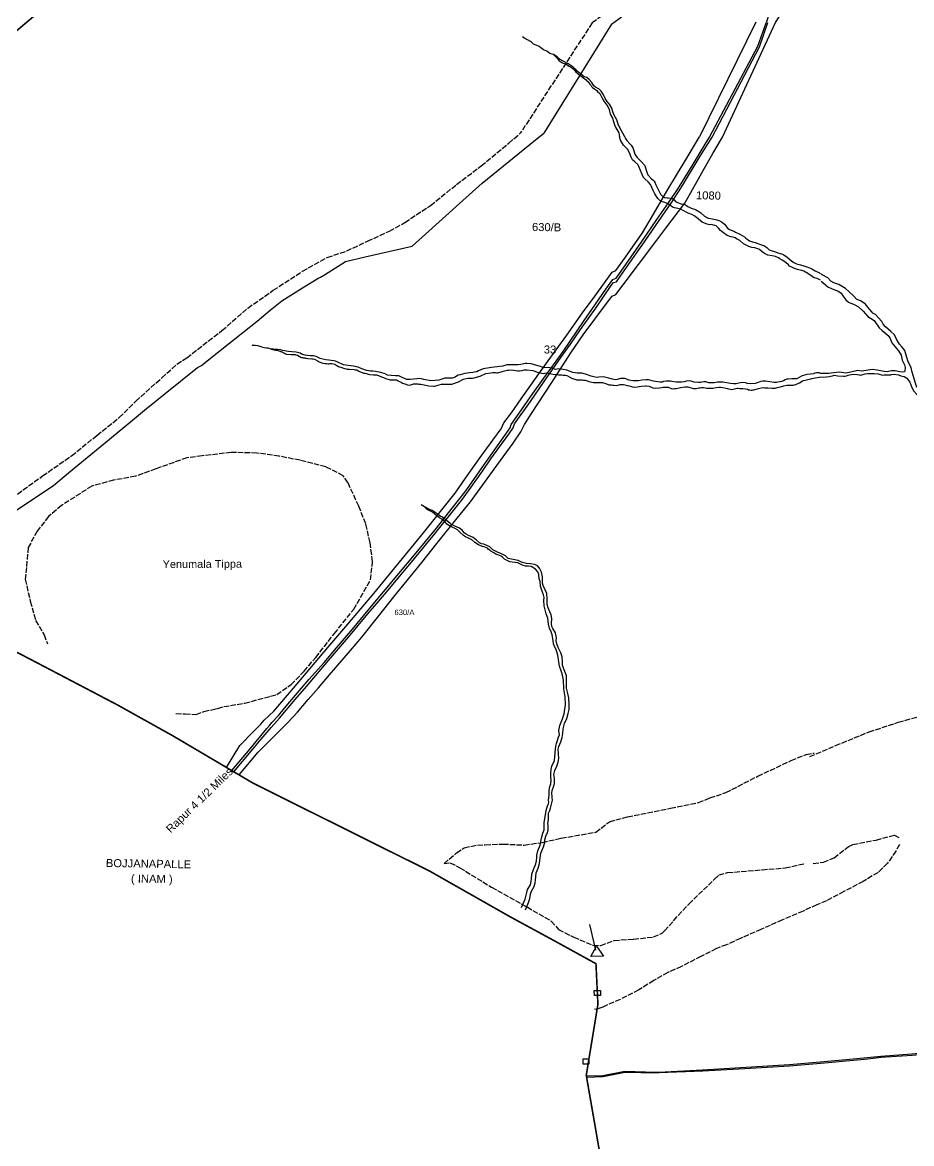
# Model space of a CAD drawing. Header units: inches. Extents: x 345243 to 353865, y 1570500 to 1582700.
# Drawn here: x 346233 to 348195, y 1572972 to 1575443 of the extents above; entities that cross this region are included whole.
import ezdxf

# ---------------------------------------------------------------- set-up
doc = ezdxf.new("R2010")
doc.units = ezdxf.units.IN
doc.header["$MEASUREMENT"] = 0
doc.linetypes.add('ACAD_ISO02W100', pattern=[15, 12, -3])
for name, color, linetype in [('CARTTRACK', 30, 'ACAD_ISO02W100'), ('PLATS', 6, 'Continuous'), ('PLOTNO', 7, 'Continuous'), ('STREAM', 4, 'Continuous'), ('TEXT', 7, 'Continuous'), ('VILLAGE BOUNDRY', 7, 'Continuous')]:
    doc.layers.add(name, color=color, linetype=linetype)
doc.layers.add('ROAD', color=1, linetype='Continuous', lineweight=25)
doc.styles.add('ARIAL', font='arial.ttf')
doc.styles.get("Standard").update_dxf_attribs({"font": 'arial.ttf'})

msp = doc.modelspace()

# ---------------------------------------------------------------- linework, layer by layer
at = {"layer": 'CARTTRACK', "extrusion": (-5.60022e-05, 4.64757e-06, 1), "elevation": -12.1}
for points in [[(346446.6, 1575857), (346508.7, 1575878.9), (346536.6, 1575886.8), (346561.5, 1575898.2), (346619.9, 1575918.7), (346639.9, 1575934.2), (346669, 1575967.5), (346692.8, 1575994.8), (346725.7, 1576031), (346736, 1576050.7), (346742.8, 1576061), (346771.3, 1576096.9), (346782.5, 1576116.3), (346794.6, 1576145.3), (346812.8, 1576197.6), (346836.6, 1576258.6), (346840.4, 1576269.3), (346851, 1576298.8), (346871.5, 1576330.5), (346921.8, 1576402.5), (346975.9, 1576471.3), (347006.7, 1576510.5), (347034.8, 1576547.3), (347067.5, 1576599.2), (347092.2, 1576650.2), (347101.6, 1576725.3), (347094.6, 1576756.3), (347091.5, 1576777.9), (347097.2, 1576786), (347105, 1576793.8), (347131.6, 1576813.3), (347184.2, 1576831.6), (347265, 1576847.9), (347325.9, 1576851.8), (347348.3, 1576855.4), (347372.2, 1576855.7), (347386.3, 1576855.9), (347395.1, 1576854.5), (347405.3, 1576851.7), (347423.2, 1576848.5), (347454.7, 1576837.6), (347482.5, 1576826.7), (347545, 1576793.9), (347604.2, 1576755.5), (347633.9, 1576713.1), (347644.7, 1576691.1), (347656.2, 1576639.6), (347665, 1576567.4), (347661, 1576539.2), (347643.6, 1576492), (347630.4, 1576459.6), (347582, 1576354.6), (347486.2, 1576163.3), (347468.8, 1576130.6), (347467, 1576112.6), (347449, 1576074.9), (347427.7, 1576025.2), (347427.1, 1576014.9), (347429.7, 1576004.7), (347439.5, 1575991.1), (347460, 1575979.9), (347486.7, 1575975.6), (347537.1, 1575963), (347581.9, 1575959.2), (347610, 1575957.9), (347670, 1575949), (347703.3, 1575952.3), (347709.6, 1575951.7), (347723.6, 1575950.3), (347733.8, 1575951.2), (347759.1, 1575947.4), (347766, 1575946.9), (347774.3, 1575946), (347783.2, 1575942), (347814.2, 1575925), (347830.8, 1575907.2), (347848.1, 1575870.6), (347851.8, 1575843), (347847.5, 1575811.7), (347833.9, 1575768.5), (347799.5, 1575714.6), (347761.5, 1575666.1), (347718.2, 1575627.6), (347666.2, 1575581.1), (347588.9, 1575518.1), (347524.3, 1575466.8), (347490.3, 1575442.2)], [(345363.7, 1574353.7), (345380.3, 1574343.1), (345392, 1574336.4), (345423.2, 1574320.3), (345438.2, 1574312.5), (345455.1, 1574310.3), (345469, 1574305.8), (345501.3, 1574298.9), (345532.7, 1574287.7), (345568, 1574278.6), (345628.4, 1574259.7), (345664, 1574254.5), (345689.1, 1574248.5), (345725.7, 1574247.9), (345753.8, 1574254.6), (345784, 1574257), (345839.7, 1574269.3), (345856.7, 1574274.9), (345900.5, 1574273.8), (345950.5, 1574273.7), (345994.1, 1574278.3), (346028.6, 1574288.7), (346098.3, 1574322), (346188.2, 1574374.4), (346234.7, 1574412.9), (346278, 1574443.4), (346341.6, 1574488), (346397.8, 1574532.9), (346446.9, 1574572), (346483.5, 1574608.1), (346540.9, 1574659.7), (346574.3, 1574689.7), (346596, 1574704.1), (346619.7, 1574722.5), (346673.7, 1574763.9), (346730.8, 1574813.7), (346786.9, 1574852.7), (346851.6, 1574895), (346906.1, 1574925.1), (346948.9, 1574939.7), (346994.8, 1574961), (347043.2, 1574983.5), (347077.3, 1575002.5), (347133.7, 1575039.8), (347191.2, 1575086), (347245.6, 1575127), (347306.5, 1575177.1), (347332.3, 1575199.6)], [(346572.1, 1573919.4), (346592.4, 1573918.9), (346616.9, 1573917.3), (346633.9, 1573924.2), (346651.1, 1573927.9), (346664.2, 1573930.7), (346677.8, 1573934.8), (346724, 1573942.6), (346780.6, 1573958), (346794.4, 1573961.8), (346826.4, 1573983.3), (346854.7, 1574012.8), (346880.5, 1574043.4), (346921.6, 1574095.9), (346964.3, 1574149.4), (347001.6, 1574214.1), (347005.9, 1574254.9), (347000.6, 1574296), (346991, 1574337.8), (346975.6, 1574376.5), (346951.7, 1574428.7), (346941.3, 1574443.9), (346903, 1574463.5), (346846.5, 1574477.9), (346800.1, 1574487.1), (346750.7, 1574493.8), (346694.3, 1574495.3), (346630, 1574487.7), (346596.1, 1574483.6), (346527.7, 1574458.9), (346482.9, 1574442.7), (346434.7, 1574434.1), (346386.6, 1574421.3), (346319.8, 1574378.5), (346291.1, 1574354.1), (346266.1, 1574321.9), (346246.2, 1574285.8), (346242.1, 1574241.8), (346239.8, 1574216.1), (346250.7, 1574167.4), (346262.6, 1574125), (346281.3, 1574093.3), (346288.4, 1574073.1)], [(347970.9, 1573824.7), (348027.1, 1573849), (348101.5, 1573879.2), (348165.9, 1573900.5), (348227.8, 1573917.4), (348314, 1573939.1), (348387, 1573957.2), (348446.5, 1573967.1), (348571.9, 1573988.6), (348645.1, 1574003.7), (348746.2, 1574022.8), (348806.3, 1574034.1), (348897, 1574046.1), (348964.6, 1574051.1), (348974.8, 1574051.8), (349010.2, 1574072.5), (349056.9, 1574127.8), (349068.4, 1574134.1), (349083.8, 1574138.9), (349113.6, 1574163.4), (349139.1, 1574175.4), (349155.5, 1574178.3), (349178, 1574181.8), (349204.4, 1574197.3), (349214.7, 1574210.3), (349256.6, 1574234.8), (349292.3, 1574239.2), (349318.9, 1574246.2), (349367.5, 1574262.7), (349406.3, 1574255.4), (349460, 1574244.9), (349494.3, 1574238.7), (349506.2, 1574238.8), (349515.5, 1574244.7), (349525.4, 1574266.5), (349543.8, 1574361.9), (349556.3, 1574440.5), (349557.1, 1574445.4)], [(347163.6, 1573589.3), (347191.3, 1573612.2), (347207.8, 1573623.8), (347237.5, 1573629.8), (347254.7, 1573630.3), (347293.5, 1573632), (347340.6, 1573629.6), (347380.1, 1573635.5), (347422, 1573644.7), (347498.3, 1573658.1), (347528.5, 1573681.2), (347568.3, 1573692), (347663.4, 1573710.9), (347725.2, 1573723.2), (347750.3, 1573733.6), (347785.4, 1573745.3), (347856, 1573781.7), (347929.7, 1573816.1), (347962.6, 1573829.2), (347980.5, 1573832.5)], [(347978.3, 1573589.3), (348000.6, 1573592.1), (348024, 1573601.7), (348055.2, 1573626), (348065.4, 1573631.1), (348116.9, 1573640.8), (348157.3, 1573651.8), (348166.7, 1573646.3)], [(347163.6, 1573589.3), (347177.2, 1573590.5), (347198.2, 1573579.8), (347268.6, 1573536.7), (347346.7, 1573493.2), (347400.2, 1573462), (347416, 1573443.4), (347449.7, 1573426.5), (347492.2, 1573408.6), (347509.2, 1573408.4), (347538.9, 1573419.4), (347581.8, 1573422.2), (347625.7, 1573427.2), (347645, 1573435.7), (347649.9, 1573440.8), (347703.6, 1573499.7), (347760.6, 1573554.5), (347770.4, 1573563.9), (347789.3, 1573569), (347865.4, 1573575.2), (347916.5, 1573579.3), (347960.7, 1573589.1)]]:
    msp.add_lwpolyline(points, dxfattribs=at)
at = {"layer": 'CARTTRACK', "extrusion": (-2.01796e-05, -5.6368e-05, 1), "elevation": -95.8}
msp.add_lwpolyline([(347490.3, 1575442.2), (347332.3, 1575199.6)], dxfattribs=at)
at = {"layer": 'CARTTRACK', "extrusion": (-5.75191e-05, -6.69147e-05, 1), "elevation": -125.2}
msp.add_lwpolyline([(348168.8, 1573630.7), (348160.6, 1573616.5), (348142.2, 1573589.5), (348121.2, 1573569.5), (348088.6, 1573549.4), (348045.8, 1573527.3), (348007.3, 1573506.4), (347985.9, 1573498.1), (347955.6, 1573484.1), (347910.3, 1573464.6), (347862.9, 1573443.8), (347817.8, 1573423.8), (347787.1, 1573410), (347764.4, 1573401.3), (347730.5, 1573384.3), (347687.5, 1573361.8), (347657.4, 1573348.8), (347626.2, 1573330.8), (347593.1, 1573310.2), (347552.1, 1573289.5), (347524.2, 1573277.3), (347514, 1573272), (347499.2, 1573267.2), (347495.7, 1573267.8)], dxfattribs=at)
at = {"layer": 'PLATS', "color": 0, "extrusion": (-5.60022e-05, 4.64757e-06, 1), "elevation": -12.1}
for points in [[(347532.8, 1575439.7), (347549.5, 1575451.5), (347604.5, 1575494.7), (347678.7, 1575522.6), (347696.5, 1575533.8), (347729.9, 1575575.6), (347788.2, 1575642.8), (347823.8, 1575685.9), (347842.9, 1575708.9), (347871.6, 1575744.9), (347879.9, 1575755.3), (347894.1, 1575780.1), (347898, 1575807.3), (347891.5, 1575841.4), (347883.5, 1575877.9), (347876.7, 1575909), (347865.2, 1575957.5), (347855.6, 1575997.6), (347784, 1575998.3), (347759.1, 1575998.2), (347688.2, 1575984), (347678.6, 1575979.5), (347637.5, 1575972.3), (347545.1, 1575992.4), (347452, 1576013.9), (347465.3, 1576039.1), (347487.2, 1576083), (347504, 1576116.2), (347501, 1576125.2), (347522, 1576164.9), (347543.3, 1576208.5), (347562.3, 1576247.5), (347577.2, 1576280.5), (347605.8, 1576341.3), (347625.7, 1576382.3), (347662.8, 1576461.5), (347685.8, 1576515.7), (347691.9, 1576568.4), (347696, 1576617.5), (347700.4, 1576663.7), (347687.6, 1576689.3), (347683.2, 1576694.1), (347663, 1576742.6), (347615.3, 1576773.3), (347621.1, 1576786), (347530.7, 1576819.2), (347510.9, 1576829), (347454.4, 1576851.5), (347382.3, 1576879.4), (347303.2, 1576865.8), (347221.9, 1576851.8), (347119, 1576819.9), (347114.1, 1576813), (347069.8, 1576800), (347063.7, 1576799.4)], [(347894.6, 1575443.2), (347902.8, 1575455.8), (347915.3, 1575501.3), (347937.6, 1575580.9), (347951.4, 1575629.9), (347962.5, 1575680.3), (347975.4, 1575739.9), (347988.6, 1575809.3), (348002.8, 1575859.8), (348014.4, 1575900.7), (348028.4, 1575946.9), (348031.4, 1575956.8), (348044.7, 1575986.2), (348074.6, 1576053.4), (348085.4, 1576076.1), (348092.1, 1576094.9)], [(346012.2, 1574229.1), (346020.5, 1574235.3), (346078.5, 1574274.6), (346200.4, 1574355), (346278.6, 1574406.8), (346302.2, 1574422.1), (346335.4, 1574450), (346425.4, 1574524.4), (346476.2, 1574566.4), (346502.5, 1574588.2), (346548.5, 1574625.1), (346619.6, 1574682.4), (346628.6, 1574686.9), (346645, 1574700.3), (346719.5, 1574759.6), (346751.1, 1574785), (346779.9, 1574809.2), (346806, 1574829.7), (346851.1, 1574858), (346887.2, 1574880.3), (346890.9, 1574881.6), (346899.8, 1574886.9), (346946.3, 1574916), (346989.3, 1574926.9), (347093.6, 1574950.2), (347130.1, 1574983.4), (347197.8, 1575044.3), (347247.6, 1575088.7), (347353.6, 1575174.6), (347383.9, 1575199.1)]]:
    msp.add_lwpolyline(points, dxfattribs=at)
at = {"layer": 'PLATS', "color": 0, "extrusion": (-2.01796e-05, -5.6368e-05, 1), "elevation": -95.8}
for points in [[(347532.8, 1575439.7), (347383.9, 1575199.1)], [(347851.5, 1575443.6), (347727.5, 1575191)], [(347777.8, 1575190.7), (347894.6, 1575443.2)]]:
    msp.add_lwpolyline(points, dxfattribs=at)
at = {"layer": 'PLOTNO', "color": 1, "extrusion": (-5.60022e-05, 4.64757e-06, 1), "elevation": -12.1}
for points in [[(348094.2, 1576122.9), (348087.5, 1576108.4), (348074.4, 1576075.9), (348058.4, 1576041.9), (348035.8, 1575991.9), (348019.8, 1575952.8), (347998.7, 1575903.9), (347982, 1575864.4), (347969.3, 1575828.2), (347964, 1575809.6), (347957.6, 1575777), (347949.7, 1575730.8), (347941.8, 1575684.1), (347934.3, 1575644.6), (347928.3, 1575617.4), (347918.6, 1575587.6), (347905.7, 1575540.4), (347890.4, 1575493.2), (347874, 1575442.4)], [(346695.8, 1573793.7), (346736, 1573841.8), (346772.7, 1573886.5), (346778.4, 1573893.1), (346783.9, 1573899.7), (346798.1, 1573915), (346818.8, 1573940), (346866.2, 1573995.1), (346899.4, 1574032), (346926.6, 1574064.4), (346961.7, 1574105.9), (346996.1, 1574147.2), (347063.9, 1574228.3), (347098.1, 1574269.3), (347147, 1574328.5), (347181.9, 1574372.2), (347209.5, 1574407.5), (347218.9, 1574420.6), (347252.7, 1574469.7), (347293.9, 1574527.4), (347309.5, 1574549.3), (347312, 1574557.2), (347329.6, 1574581.9), (347359.7, 1574625.3), (347383.9, 1574658.9), (347426.2, 1574717.6), (347472.5, 1574786), (347489.4, 1574810.3), (347520.7, 1574855.2), (347536.1, 1574876.9), (347543.6, 1574879.5), (347550.7, 1574889.5), (347564.7, 1574909.9), (347600.2, 1574960.7), (347633.4, 1575009), (347658.6, 1575045.4), (347679.8, 1575076.9), (347711.4, 1575127.4), (347739.9, 1575175), (347749.5, 1575190.6)], [(346699.7, 1573791.3), (346741.9, 1573840.9), (346760.3, 1573862.8), (346782.5, 1573888.8), (346800.6, 1573909.8), (346835.1, 1573950.4), (346860, 1573979.6), (346908.9, 1574036.6), (346952.6, 1574087.9), (346995.8, 1574139.2), (347010.1, 1574156.2), (347031.9, 1574182.3), (347087.9, 1574249.1), (347139.3, 1574311.5), (347201.9, 1574389.5), (347223.2, 1574418.4), (347248.5, 1574454), (347267.2, 1574481), (347306.7, 1574535.9), (347316.3, 1574549.2), (347319.4, 1574558.1), (347354.3, 1574607.6), (347384.7, 1574651.5), (347421.3, 1574704.3), (347442.4, 1574733.9), (347464.9, 1574766.5), (347498.2, 1574813.7), (347532.6, 1574863), (347537.7, 1574869.8), (347544.1, 1574871.7), (347552.4, 1574883.1), (347588.2, 1574934.6), (347605.8, 1574959.9), (347623.5, 1574985.3), (347664.4, 1575044.6), (347687.7, 1575080.2), (347729, 1575148.4), (347755.5, 1575190.3)]]:
    msp.add_lwpolyline(points, dxfattribs=at)
at = {"layer": 'PLOTNO', "color": 1, "extrusion": (-2.01796e-05, -5.6368e-05, 1), "elevation": -95.8}
for points in [[(347749.5, 1575190.6), (347855.6, 1575391), (347874, 1575442.4)], [(347755.5, 1575190.3), (347859.4, 1575389.4), (347877.8, 1575443.4)]]:
    msp.add_lwpolyline(points, dxfattribs=at)
at = {"layer": 'PLOTNO', "color": 0, "extrusion": (-5.60022e-05, 4.64757e-06, 1), "elevation": -12.1}
for points in [[(346683.5, 1573801), (346713.3, 1573849.4), (346744.3, 1573881.1), (346759.1, 1573896.2), (346766.9, 1573905), (346787.9, 1573925.1), (346831.4, 1573975.8), (346907.1, 1574065.4), (346951.6, 1574116.6), (347008.9, 1574184.4), (347118.4, 1574318.4), (347188.2, 1574405.2), (347209.8, 1574436.7), (347243.3, 1574483.9), (347271.2, 1574522.6), (347289.8, 1574547.7), (347295.7, 1574560.4), (347312.2, 1574582.7), (347333.7, 1574613.6), (347372.7, 1574668.3), (347393.5, 1574697), (347434.8, 1574753.8), (347469.4, 1574803.1), (347496.7, 1574840.8), (347534.9, 1574892.9), (347542.7, 1574896.1), (347563.8, 1574925.5), (347601.2, 1574979.7), (347625.6, 1575020.8), (347657.5, 1575074.9), (347698, 1575141.6), (347727.5, 1575191)], [(346711.5, 1573784.4), (346753.3, 1573834.2), (346792.8, 1573873.4), (346803.6, 1573884.4), (346819.3, 1573899.6), (346840.6, 1573922.8), (346863.7, 1573950.7), (346886.3, 1573976), (346910.7, 1574004.9), (346956.9, 1574058.3), (346982.3, 1574087.7), (347019.6, 1574134.7), (347053.2, 1574177), (347114.9, 1574252.7), (347148, 1574294.2), (347192.6, 1574350.4), (347221.9, 1574386.4), (347279.9, 1574466.5), (347315.9, 1574515.4), (347332.8, 1574540.9), (347341.1, 1574556.6), (347356.9, 1574580.9), (347401.3, 1574649.8), (347443.5, 1574715.1), (347470.6, 1574754.6), (347523.9, 1574826.7), (347534.3, 1574839.6), (347542.5, 1574843.6), (347558.7, 1574864.8), (347592.7, 1574909.4), (347633.4, 1574963.6), (347653, 1574989.8), (347695.1, 1575045), (347735, 1575116.9), (347756.6, 1575154.5), (347777.8, 1575190.7)]]:
    msp.add_lwpolyline(points, dxfattribs=at)
at = {"layer": 'ROAD', "color": 6, "extrusion": (0.003151, 0.003561, 0.999989)}
for points, elevation in [([(347475.9, 1573106.8), (347512.5, 1573107.5), (347561.1, 1573117.1), (347606.5, 1573116.1), (347636, 1573115.3), (347732.1, 1573120), (347924.4, 1573132), (347999.9, 1573138.3), (348072.7, 1573144.9), (348125.8, 1573150.1), (348194, 1573155.3), (348261, 1573161.2), (348309.3, 1573163.6), (348395.1, 1573153.2), (348440, 1573145.1)], 6690.8), ([(348439.9, 1573141.3), (348395, 1573149.1), (348309.1, 1573160.8), (348260.5, 1573157.6), (348194.7, 1573152.1), (348126.6, 1573147.4), (348097, 1573143.8), (348073.1, 1573141.8), (348001.1, 1573134.9), (347924.2, 1573128.5), (347825.9, 1573122.7), (347732.6, 1573117.2), (347636.4, 1573113.7), (347596.9, 1573113.7), (347560.8, 1573114.7), (347512.8, 1573104.8), (347476.5, 1573103.7)], 6678.8)]:
    msp.add_lwpolyline(points, dxfattribs=dict(at, elevation=elevation))
at = {"layer": 'STREAM', "extrusion": (-5.60022e-05, 4.64757e-06, 1), "elevation": -12.1}
for points in [[(347562.8, 1575190.8), (347562.8, 1575190.8), (347550.2, 1575214.1), (347547.6, 1575219.1), (347544.7, 1575228.4), (347538.8, 1575239.2), (347536.3, 1575246.4), (347533.8, 1575254.3), (347528.8, 1575263.1), (347523.2, 1575268.8), (347519.2, 1575276), (347514.8, 1575285.2), (347510.3, 1575291.8), (347505.7, 1575296), (347498, 1575300.7), (347494.2, 1575303.8), (347489.6, 1575311.2), (347483.5, 1575317.4), (347478.3, 1575321.9), (347472.5, 1575323.7), (347464.6, 1575329.7), (347457.3, 1575335.9), (347454.4, 1575339.8), (347447.7, 1575345.1), (347437.2, 1575352), (347426.2, 1575357.9), (347420.1, 1575361.4), (347413.2, 1575367.6), (347405.4, 1575372.7), (347402, 1575373.2), (347397.2, 1575375.2), (347390.4, 1575380.1), (347383.3, 1575383), (347376.9, 1575387.3), (347373.2, 1575390.3), (347366.9, 1575393.3), (347361, 1575395.3), (347356.7, 1575399.5), (347354.6, 1575401.5), (347347.5, 1575405.3), (347342.1, 1575407.6), (347336.9, 1575411.4)], [(347405.4, 1575372.7), (347413.1, 1575364.6), (347417.1, 1575359.5), (347419, 1575357.7), (347423.6, 1575355.2), (347426.2, 1575353.8), (347431.3, 1575352.1), (347439.9, 1575347), (347442.3, 1575345.1), (347446.8, 1575342.5), (347449.8, 1575340.3), (347453.6, 1575335.2), (347459.6, 1575330.1), (347463.1, 1575327.4), (347469, 1575322.4), (347476.9, 1575316.7), (347479, 1575314.5), (347480.9, 1575313), (347485.3, 1575307), (347487.8, 1575304.7), (347489, 1575302.2), (347490.8, 1575299.9), (347496.3, 1575296.3), (347498.7, 1575294.5), (347500.5, 1575293.3), (347502.4, 1575291.3), (347507.5, 1575286.5), (347512.1, 1575277.6), (347516.3, 1575269.5), (347525, 1575257.7), (347527.6, 1575251.1), (347530.4, 1575241.2), (347535.5, 1575232.3), (347539.7, 1575217.3), (347542.7, 1575210.9), (347549.3, 1575200), (347550.7, 1575191.4)], [(347994, 1574874.9), (347986.9, 1574878.5), (347981.3, 1574880.4), (347978.7, 1574881.1), (347975.7, 1574883.4), (347966.6, 1574890.1), (347957.2, 1574894.8), (347952.9, 1574896.2), (347949.5, 1574896.9), (347946.6, 1574897.7), (347943.6, 1574898.3), (347939.1, 1574899.9), (347933.7, 1574902), (347926.1, 1574906.2), (347923.5, 1574909.1), (347917.5, 1574914.1), (347909.6, 1574919.1), (347904.6, 1574922.2), (347901.7, 1574924.7), (347894.6, 1574927.1), (347887.8, 1574928.6), (347878, 1574930.4), (347870.5, 1574934.2), (347865.3, 1574937.3), (347859.5, 1574942.4), (347855.9, 1574944.1), (347849, 1574946.2), (347842.9, 1574947.2), (347836.1, 1574949), (347829.9, 1574952.1), (347824.2, 1574955.4), (347816.2, 1574962.4), (347808.6, 1574966.6), (347805.6, 1574968.6), (347801.2, 1574969.8), (347796.6, 1574970.9), (347788.3, 1574973.5), (347780.2, 1574979.2), (347773.9, 1574984.8), (347769.1, 1574989.4), (347764, 1574994.9), (347753.2, 1574997.7), (347749, 1574997.3), (347741.6, 1574999), (347733.1, 1575002.8), (347717.2, 1575016.1), (347710.6, 1575019.6), (347702, 1575022.8), (347691.4, 1575028.6), (347686.4, 1575031.3), (347679.1, 1575033.1), (347672, 1575034.6), (347667.6, 1575036.1), (347664.1, 1575039.2), (347658.1, 1575043.1), (347654.1, 1575045.1), (347648.3, 1575047.1), (347645.2, 1575047.9), (347640, 1575050.6), (347635.3, 1575055.3), (347628.4, 1575065.8), (347624.8, 1575072.8), (347619.1, 1575085.8), (347614.3, 1575091.6), (347607.3, 1575097.5), (347603.8, 1575101.8), (347601.1, 1575107.9), (347593.3, 1575125.5), (347591.4, 1575129.8), (347584.5, 1575136.1), (347579.5, 1575140.5), (347576.1, 1575146.5), (347572.9, 1575155.7), (347568.4, 1575164.2), (347562, 1575170.4), (347559.3, 1575173), (347553.1, 1575184), (347550.7, 1575191.4)], [(347562.8, 1575190.8), (347563.4, 1575188), (347566.9, 1575183.1), (347573.7, 1575175.5), (347576.4, 1575172.4), (347581.1, 1575165.6), (347584.9, 1575152.8), (347589.4, 1575145.9), (347599.4, 1575135.7), (347606.1, 1575128.8), (347607.5, 1575125.1), (347610.7, 1575113.1), (347613.3, 1575107.4), (347621.5, 1575098.7), (347624, 1575096.1), (347627.4, 1575093.2), (347628.6, 1575091.2), (347631, 1575085.4), (347641.3, 1575064.9), (347646.5, 1575059.3), (347650.1, 1575057.7), (347655.6, 1575057), (347658.3, 1575056.8), (347662.4, 1575056.2), (347666.7, 1575055.4), (347671.2, 1575052.1), (347674.2, 1575048.4), (347678.5, 1575046.3), (347687, 1575043.3), (347690.2, 1575043), (347693.2, 1575042.5), (347696, 1575040.9), (347698.3, 1575039.5), (347701.5, 1575037.5), (347708.9, 1575033.8), (347718.1, 1575030.9), (347722.1, 1575028.7), (347726.1, 1575026.2), (347729.8, 1575023.7), (347738, 1575016.4), (347745.2, 1575012.3), (347747.2, 1575011.7), (347751.6, 1575011), (347762.2, 1575008.8), (347765.7, 1575008.2), (347770.1, 1575006.5), (347773.2, 1575005.5), (347776.1, 1575003.9), (347778.2, 1575002.2), (347782.1, 1574998.4), (347789.6, 1574989.1), (347791.7, 1574987.5), (347804.2, 1574982.3), (347806.9, 1574981.2), (347816, 1574976.7), (347826.3, 1574970.6), (347828.9, 1574968.2), (347832.3, 1574965.4), (347834.9, 1574964), (347837.8, 1574962.1), (347846.2, 1574959.1), (347849.8, 1574958.4), (347855.7, 1574956), (347865.9, 1574952.5), (347868.8, 1574951.5), (347871.5, 1574950.1), (347875.6, 1574946.9), (347881, 1574942.2), (347883.3, 1574941), (347894.7, 1574937.3), (347900.4, 1574935.4), (347905.8, 1574933.8), (347910, 1574932.7), (347913.1, 1574931.1), (347920.3, 1574926.1), (347930.5, 1574918), (347935, 1574914.3), (347938.4, 1574912.3), (347939.9, 1574911.6), (347943.1, 1574910.3), (347946.9, 1574909.7), (347949.9, 1574908.9), (347957.6, 1574906.7), (347966, 1574903.9), (347969.6, 1574902.4), (347972.4, 1574901.6), (347975.2, 1574900.1), (347979, 1574897.7), (347982.5, 1574895.5), (347991.7, 1574891.1), (347993.9, 1574889.9)], [(347995.9, 1574872.8), (348004.6, 1574865.5), (348006.2, 1574864.4), (348010.2, 1574860.6), (348020.2, 1574855.8), (348029.3, 1574852.2), (348032.3, 1574851.5), (348040, 1574846.4), (348043.4, 1574840.4), (348050.1, 1574831.5), (348056.3, 1574826.7), (348068.2, 1574821.3), (348077.7, 1574816.4), (348088.4, 1574807), (348098.8, 1574795), (348104.5, 1574791.7), (348112.3, 1574786.2), (348123.8, 1574769.8), (348130.6, 1574763.8), (348143.7, 1574752.8), (348147.5, 1574747.7), (348151.5, 1574737.3), (348166.4, 1574719.5), (348171.8, 1574709.8), (348174.1, 1574698.6), (348179.2, 1574688.2), (348181, 1574682.4), (348180.5, 1574675.2), (348179.5, 1574673), (348176.5, 1574672.2), (348169.4, 1574672.9), (348159.1, 1574675.4), (348150.6, 1574675.5), (348141.1, 1574673.2), (348134.9, 1574673.7), (348119.5, 1574677), (348108.4, 1574677.9), (348095.3, 1574675.8), (348084.9, 1574674.5), (348076.8, 1574676.2), (348061.3, 1574672.4), (348050, 1574670.3), (348036.2, 1574672.2), (348023.1, 1574670.8), (348012.3, 1574669.2), (347999.4, 1574669.7), (347992.4, 1574669.7)], [(349224.3, 1574148.3), (349221.9, 1574142.8), (349217.1, 1574142.2), (349211.1, 1574144.6), (349208.2, 1574148.7), (349205.7, 1574152.4), (349201.6, 1574155.3), (349198, 1574156.6), (349193.7, 1574158.7), (349190.5, 1574164.5), (349185.3, 1574169.6), (349181.5, 1574172.2), (349177.2, 1574173.7), (349173.4, 1574174.9), (349169.7, 1574178.5), (349162.7, 1574186.2), (349158.1, 1574191.9), (349151.5, 1574196.6), (349146.1, 1574199.2), (349140.8, 1574201.3), (349135.2, 1574207.7), (349126.5, 1574222), (349120.3, 1574228.3), (349114.7, 1574232.1), (349110, 1574234.1), (349103.8, 1574238.4), (349102, 1574240.2), (349094.3, 1574245.9), (349084.7, 1574249.2), (349073.6, 1574252.5), (349061.2, 1574259.3), (349052.1, 1574263.9), (349039.8, 1574266.8), (349031.2, 1574266.4), (349023.3, 1574268), (349011.4, 1574272.8), (349002, 1574275.6), (348993.5, 1574275.7), (348984.1, 1574273.8), (348976.5, 1574271.6), (348965.9, 1574270.5), (348955.2, 1574271.2), (348948.4, 1574270), (348939.8, 1574268.3), (348928.9, 1574262.8), (348916.8, 1574257.4), (348904.6, 1574253.2), (348896, 1574247.9), (348886.3, 1574241.9), (348881.8, 1574238), (348867.5, 1574233), (348848.3, 1574225.4), (348839.7, 1574222.5), (348829.5, 1574223.5), (348813.3, 1574219.9), (348807.4, 1574219.1), (348796, 1574224.1), (348787.2, 1574232.2), (348781, 1574237.1), (348776.5, 1574240.6), (348770.2, 1574242.7), (348766.6, 1574245.3), (348760.1, 1574252.1), (348754.2, 1574255.7), (348747.7, 1574262.7), (348742.9, 1574270.2), (348735.7, 1574274.1), (348725.9, 1574279.1), (348715.8, 1574284.8), (348706.2, 1574295.4), (348700.4, 1574298.9), (348694, 1574303), (348680.8, 1574306.8), (348675.3, 1574310.4), (348665.5, 1574318.8), (348659.5, 1574323.8), (348650.6, 1574325.8), (348640.2, 1574328.4), (348634.4, 1574330.8), (348627.4, 1574335.6), (348620, 1574340.6), (348612.7, 1574344.7), (348607, 1574346), (348595.6, 1574349.9), (348586.4, 1574351.9), (348576, 1574353.7), (348567.8, 1574356.7), (348559.9, 1574360.2), (348549.7, 1574362.1), (348539.6, 1574363.8), (348531.7, 1574366.5), (348518.3, 1574375.2), (348510.5, 1574377.7), (348502.5, 1574378.5), (348492.8, 1574378.8), (348479.7, 1574384.2), (348470.5, 1574389.4), (348462.4, 1574394), (348450.8, 1574397.3), (348439.1, 1574398.3), (348430.1, 1574400.2), (348420.2, 1574404.6), (348412.5, 1574408), (348400.3, 1574409.1), (348391.7, 1574410.4), (348384.2, 1574414.7), (348374.8, 1574422.3), (348367.5, 1574426.3), (348357.6, 1574430.2), (348350.3, 1574431.5), (348342.6, 1574434.7), (348337, 1574439.5), (348332.6, 1574445.3), (348325.5, 1574449.1), (348318, 1574453.9), (348310.5, 1574458.8), (348303.9, 1574466.3), (348298.7, 1574470.7), (348290.8, 1574477.4), (348284.2, 1574482.1), (348280.6, 1574485.3), (348277.4, 1574490.6), (348272.7, 1574505.3), (348268.5, 1574517.9), (348262.9, 1574527.6), (348255.1, 1574539.3), (348252.1, 1574546.4), (348248.4, 1574563.2), (348241.2, 1574578.1), (348234.4, 1574586.1), (348232.2, 1574591.8), (348228, 1574606.8), (348223.5, 1574617.7), (348217.5, 1574627.2), (348210.8, 1574633.7), (348205.6, 1574643.2), (348201.3, 1574655.5), (348196.5, 1574672), (348194.4, 1574682.5), (348190, 1574691), (348186.5, 1574697.5), (348183.3, 1574709.5), (348180.5, 1574719.8), (348174.2, 1574727.5), (348168.3, 1574734.2), (348161.8, 1574745.3), (348157.5, 1574754.4), (348149.2, 1574762.3), (348137.7, 1574771.9), (348132.5, 1574778), (348129.4, 1574783.8), (348122.5, 1574792.1), (348115.6, 1574799.3), (348110, 1574802.5), (348107.2, 1574805.3), (348098.8, 1574815.5), (348093.1, 1574822.5), (348084, 1574828.7), (348073.5, 1574833.3), (348067.4, 1574839.6), (348057.7, 1574849.5), (348049.4, 1574857.1), (348034.4, 1574865.5), (348023.8, 1574869.5), (348016.7, 1574873), (348010.1, 1574879.9), (347998.1, 1574887.1), (347995.8, 1574888.1)], [(347992.2, 1574670.9), (347985.1, 1574671.1), (347981.6, 1574670.2), (347978.5, 1574668.6), (347971.8, 1574668), (347964.2, 1574667.1), (347953.9, 1574663.9), (347946, 1574660.1), (347944.8, 1574658.7), (347941.4, 1574657.7), (347939.2, 1574657.4), (347930.6, 1574657.5), (347923.2, 1574656.7), (347920, 1574656.5), (347916.5, 1574655.2), (347912.5, 1574653.3), (347908.4, 1574651.9), (347904.4, 1574650.9), (347899.9, 1574650.1), (347896.8, 1574649.6), (347891.6, 1574649.2), (347882.1, 1574650.6), (347872.7, 1574652.2), (347867, 1574652.6), (347862.6, 1574651.7), (347850.2, 1574647.2), (347838.9, 1574646.3), (347833.4, 1574647.4), (347828.6, 1574649.1), (347821.9, 1574649.4), (347817.8, 1574649.1), (347813.9, 1574648), (347807.9, 1574646.2), (347802.1, 1574646.6), (347795.6, 1574647.2), (347779, 1574650.2), (347772.3, 1574650.3), (347766.6, 1574650.3), (347759.6, 1574648.5), (347752, 1574648.5), (347747.7, 1574648.8), (347741.3, 1574650.6), (347736.9, 1574651), (347732.2, 1574650.1), (347729.1, 1574649.5), (347725, 1574649.7), (347715.3, 1574650.3), (347708.5, 1574652.5), (347705.2, 1574653.2), (347698.4, 1574652.4), (347693.3, 1574651), (347687.6, 1574650.5), (347683.9, 1574650.4), (347681.2, 1574650), (347675.9, 1574650.1), (347665.9, 1574651.6), (347663.3, 1574652.1), (347653.8, 1574652.1), (347647.7, 1574651.7), (347644.7, 1574650.5), (347639.5, 1574650.2), (347625.7, 1574652.2), (347614.4, 1574655.6), (347608.7, 1574655.7), (347600.1, 1574654.7), (347592.1, 1574653.1), (347580.4, 1574653.4), (347571.7, 1574654.8), (347562.4, 1574658.1), (347552.7, 1574658.3), (347545.7, 1574655.8), (347540.8, 1574655.5), (347532.4, 1574657.5), (347526.9, 1574658.8), (347521.3, 1574660.3), (347515.5, 1574661.9), (347505.2, 1574661), (347502.2, 1574660.5), (347496.9, 1574661.4), (347488.3, 1574663.6), (347475.4, 1574668.2), (347467.3, 1574669.8), (347463.7, 1574669.8), (347457.2, 1574670), (347452.9, 1574670.8), (347447.6, 1574671.6), (347434.4, 1574676.9), (347426.7, 1574678), (347415.9, 1574679.4), (347410.3, 1574678.3), (347402.2, 1574680.8), (347393.6, 1574682.2), (347383.6, 1574682), (347376.3, 1574684.6), (347363.3, 1574688.2), (347355.5, 1574690.8), (347346.1, 1574691.4), (347342.5, 1574691.4), (347332.8, 1574689.4), (347327.4, 1574688.3), (347320.9, 1574688.1), (347302.3, 1574688.3), (347293.3, 1574685.5), (347286.5, 1574684.9), (347268, 1574682.9), (347249.8, 1574679.3), (347239.7, 1574675.1), (347236.1, 1574673.2), (347230.8, 1574672.1), (347227.3, 1574671.6), (347219.8, 1574670.8), (347209.4, 1574669.5), (347199, 1574666.3), (347194.5, 1574665.3), (347191.2, 1574663.5), (347188, 1574661.6), (347181.7, 1574659.1), (347174.3, 1574658.9), (347165.6, 1574658.8), (347152.1, 1574655), (347144, 1574653.7), (347134.6, 1574653), (347119.3, 1574656.4), (347114.1, 1574657.8), (347108.7, 1574658.2), (347104.3, 1574657.6), (347103.3, 1574657.6), (347088.6, 1574655.9), (347081.6, 1574656.2), (347070.9, 1574660.8), (347063.7, 1574663.9), (347056.2, 1574664.2), (347046.9, 1574665.1), (347039.1, 1574665.8), (347033.9, 1574668.5), (347024.3, 1574671.6), (347012.4, 1574673.5), (347006.8, 1574674.2), (347001.6, 1574674.6), (346997.4, 1574675.1), (346993.4, 1574675.8), (346990.8, 1574676.8), (346982.4, 1574679.7), (346974.2, 1574683.4), (346964, 1574685.3), (346951.8, 1574686.8), (346942.1, 1574688.4), (346929, 1574694.6), (346924.1, 1574696.8), (346920.4, 1574697.6), (346909.4, 1574698.5), (346902.5, 1574699.3), (346895.9, 1574701), (346890.4, 1574702.7), (346881.7, 1574706.7), (346875.9, 1574708.1), (346868.3, 1574708.2), (346862.7, 1574708.7), (346857, 1574709.8), (346849.5, 1574712), (346846.3, 1574713.8), (346837.6, 1574716.5), (346827.8, 1574717.1), (346820.1, 1574718), (346815.2, 1574718.7), (346807.8, 1574719.8), (346803.1, 1574721.7), (346796.8, 1574722.6), (346793.3, 1574722.6), (346787.2, 1574722.9), (346782.1, 1574723.2), (346775.3, 1574725), (346772.1, 1574725.2), (346766.9, 1574725.7), (346763.6, 1574726.5), (346760, 1574727.9), (346753.1, 1574730.1), (346747.2, 1574731.2), (346741.7, 1574731.3), (346740, 1574731.5)], [(346782.1, 1574723.2), (346785.3, 1574721.9), (346791.8, 1574720.6), (346794.5, 1574720.5), (346797.8, 1574720), (346802.6, 1574717.7), (346804.4, 1574717.5), (346810, 1574714.6), (346812.6, 1574713.2), (346813.8, 1574712.8), (346815.2, 1574712.3), (346816.9, 1574712.2), (346826.4, 1574710.9), (346828.3, 1574711.2), (346831.5, 1574711.1), (346833.6, 1574711), (346835.3, 1574710.9), (346836.9, 1574710.6), (346840.5, 1574709.4), (346847.6, 1574705.1), (346849.1, 1574704.7), (346851.1, 1574704.5), (346852.7, 1574704.2), (346855.7, 1574703.6), (346857.8, 1574703.4), (346860.1, 1574702.9), (346862.8, 1574702.6), (346871.8, 1574702), (346874.2, 1574701.9), (346877.8, 1574701.1), (346886.2, 1574696.8), (346888.3, 1574695.4), (346894.2, 1574692.8), (346896.2, 1574692.2), (346900.3, 1574691.4), (346904.5, 1574691.1), (346907.5, 1574690.9), (346909.5, 1574691), (346911.9, 1574691.1), (346916.1, 1574691.3), (346922.6, 1574690), (346924.8, 1574688.6), (346927.1, 1574686.8), (346931.1, 1574684.9), (346932.1, 1574684.2), (346935.8, 1574683), (346941.8, 1574681.1), (346944.3, 1574680.3), (346947.8, 1574679.5), (346950.2, 1574679.1), (346955.3, 1574679.2), (346965.2, 1574678.2), (346967.6, 1574677.5), (346970.3, 1574677.1), (346972.4, 1574676.6), (346975.8, 1574674.5), (346984.1, 1574670.7), (346986.3, 1574670.4), (346989.3, 1574670.3), (346992.4, 1574669.6), (346994.3, 1574668.8), (346996.4, 1574668.2), (346999.7, 1574667.4), (347008.1, 1574666.4), (347011.1, 1574666.3), (347014.3, 1574666.1), (347016.9, 1574665.5), (347019.3, 1574665), (347022.2, 1574663.5), (347033.6, 1574658.8), (347034.8, 1574658.4), (347039.8, 1574656.6), (347042.7, 1574656), (347045, 1574655.4), (347050.7, 1574655.3), (347055.5, 1574655.3), (347058.4, 1574655.1), (347061.3, 1574654.2), (347069.9, 1574649.8), (347072.2, 1574648.2), (347074, 1574647.6), (347077.1, 1574646.6), (347082.9, 1574644.2), (347085, 1574643.6), (347090.5, 1574644.3), (347094.8, 1574645.9), (347096.3, 1574646.5), (347099.4, 1574646.6), (347102.6, 1574646.6), (347105.5, 1574646.2), (347107.8, 1574646), (347110, 1574645.9), (347112.2, 1574645.9), (347130.1, 1574642), (347140.5, 1574641.5), (347142.8, 1574641.5), (347147.6, 1574642.9), (347158.1, 1574645.6), (347160.7, 1574645.8), (347164, 1574645.9), (347167.3, 1574645.8), (347180.7, 1574646.1), (347195.6, 1574651.1), (347206.3, 1574656.5), (347212.4, 1574658.6), (347216.9, 1574658.8), (347221.5, 1574659), (347224.1, 1574659.1), (347226.2, 1574659.2), (347229.8, 1574659.6), (347243.3, 1574663.4), (347255.7, 1574669.2), (347266.5, 1574671.1), (347271, 1574671.4), (347277.2, 1574671.2), (347280.4, 1574671.1), (347282.6, 1574670.9), (347291.8, 1574673.7), (347293.9, 1574674.2), (347297.2, 1574674.9), (347302.6, 1574676.4), (347306.9, 1574677), (347312.2, 1574677.1), (347326.2, 1574675.4), (347329.8, 1574675), (347335, 1574676), (347340.2, 1574677.6), (347346.7, 1574677.7), (347359.3, 1574675.8), (347369.7, 1574672.3), (347379.6, 1574669.8), (347382.3, 1574669.7), (347385.9, 1574669.9), (347390, 1574670.5), (347393.4, 1574670.4), (347397.3, 1574669.7), (347404.6, 1574667.7), (347416.1, 1574666.3), (347420.4, 1574666.3), (347423.5, 1574666.2), (347426.7, 1574666), (347431.9, 1574665.3), (347434.2, 1574664.7), (347436.1, 1574664.1), (347443.8, 1574659.6), (347444.7, 1574659.1), (347452.3, 1574656.6), (347454.3, 1574656), (347456.1, 1574655.6), (347461.8, 1574655.3), (347464.7, 1574655.7), (347468.2, 1574655.4), (347471.3, 1574654.6), (347475.3, 1574654.3), (347477.3, 1574653.8), (347481.4, 1574652.4), (347483.3, 1574651.6), (347486.2, 1574650.7), (347493.2, 1574649.5), (347495.4, 1574649.4), (347502.7, 1574649.7), (347504.8, 1574649.8), (347507.9, 1574649.8), (347510.2, 1574649.8), (347513, 1574649.3), (347515, 1574648.9), (347518.5, 1574648), (347527.5, 1574644.7), (347529.9, 1574644.6), (347532.8, 1574644.3), (347535.8, 1574643.8), (347538.1, 1574643.3), (347544.5, 1574642.8), (347552, 1574644.9), (347554.7, 1574644.9), (347559.7, 1574644.9), (347562.7, 1574644.7), (347568, 1574643.2), (347572.3, 1574642.1), (347577, 1574640.6), (347579.6, 1574640.1), (347584.7, 1574639.5), (347590.1, 1574639.9), (347599, 1574641.3), (347607.7, 1574642.3), (347609.6, 1574642.2), (347616.2, 1574641.1), (347624.4, 1574638.1), (347629.5, 1574637.1), (347638.8, 1574637.7), (347643.4, 1574638.5), (347647.3, 1574639.2), (347654.5, 1574638.9), (347658.1, 1574638.9), (347664.8, 1574636.2), (347667.3, 1574635.7), (347671.8, 1574636), (347676.1, 1574636.3), (347679.7, 1574636.8), (347685.5, 1574638.3), (347694.7, 1574639.8), (347697.8, 1574640.1), (347701.3, 1574639.9), (347703.8, 1574639.5), (347714.1, 1574636.5), (347720, 1574636.2), (347722.9, 1574636.7), (347725.9, 1574637.6), (347728.5, 1574638.1), (347732, 1574638.2), (347736.1, 1574638.2), (347743.6, 1574637.3), (347745.7, 1574636.7), (347751.2, 1574636.8), (347755.4, 1574637.1), (347756.8, 1574636.7), (347760.4, 1574637.7), (347763.9, 1574638.4), (347770.4, 1574639.2), (347774.4, 1574638.9), (347778.9, 1574638.5), (347785.3, 1574637.3), (347788.7, 1574636.5), (347790.9, 1574635.6), (347798.3, 1574634.4), (347804.4, 1574635.4), (347807.7, 1574636.4), (347810.2, 1574636.7), (347812.6, 1574636.9), (347816.5, 1574636.6), (347822.9, 1574636.5), (347828.8, 1574635.7), (347833.4, 1574634.6), (347835.5, 1574633.6), (347838.2, 1574633), (347841, 1574632.9), (347843.4, 1574632.9), (347845.3, 1574633.1), (347846.8, 1574633.3), (347857.7, 1574636.4), (347860.7, 1574637.2), (347864.3, 1574637.9), (347868.1, 1574638.2), (347871.4, 1574638), (347873.5, 1574638), (347875.3, 1574638), (347877.9, 1574637.8), (347886.9, 1574636.7), (347890.1, 1574636.7), (347893.8, 1574637.2), (347898.3, 1574638.2), (347905.8, 1574640), (347913.4, 1574641.8), (347919.6, 1574643.3), (347924.7, 1574643.9), (347927.8, 1574643.6), (347931.5, 1574643.3), (347934.2, 1574643.5), (347936.1, 1574644), (347939.7, 1574645), (347945.6, 1574647.8), (347947.7, 1574649), (347954.1, 1574652.3), (347956.9, 1574653.7), (347960.5, 1574655), (347968.9, 1574656.7), (347972.8, 1574657.4), (347975.4, 1574658), (347982.4, 1574659.9), (347987.5, 1574660.7), (347991.3, 1574661.6), (347992.3, 1574661.6)], [(347991.3, 1574661.6), (348007.3, 1574661.8), (348013, 1574662.5), (348016.3, 1574663.7), (348020.3, 1574664.5), (348024.2, 1574665.3), (348032.1, 1574664.1), (348044.7, 1574663.8), (348047.8, 1574663.8), (348051.2, 1574664.5), (348054.9, 1574665.6), (348058.2, 1574666.5), (348066.8, 1574668.2), (348075.1, 1574667.3), (348079.3, 1574666.2), (348081.5, 1574666), (348085.6, 1574666.7), (348092.7, 1574668.5), (348098.6, 1574669), (348104.4, 1574669.1), (348107.8, 1574669.4), (348112.3, 1574669.7), (348121.3, 1574668.3), (348130.8, 1574665.6), (348134.9, 1574666.1), (348144.2, 1574666.2), (348149.1, 1574666.6), (348150.7, 1574667.1), (348156.8, 1574667.8), (348166.2, 1574666.3), (348171.5, 1574664.5), (348178.7, 1574662.7), (348184.8, 1574659.3), (348191.3, 1574650.3), (348195.4, 1574638.8), (348200.4, 1574630.7), (348207, 1574622.7), (348211.1, 1574618.1), (348212.5, 1574613.1), (348215.9, 1574598.4), (348223.2, 1574584.7), (348229.4, 1574576.6), (348234.5, 1574569.1), (348238.1, 1574558.3), (348240.1, 1574544.4), (348243.7, 1574536.8), (348252.3, 1574522.8), (348256.8, 1574515.2), (348260.3, 1574501.5), (348264.1, 1574491), (348267.3, 1574483.4), (348271.9, 1574478.1), (348278.6, 1574472.2), (348287.8, 1574466.6), (348291.4, 1574462.5), (348296.9, 1574455.3), (348304.2, 1574448.7), (348312.4, 1574444.5), (348317.4, 1574441.9), (348326, 1574433.8), (348332.6, 1574428.3), (348337.2, 1574426.8), (348344.1, 1574423.8), (348353.3, 1574420.9), (348362.3, 1574417.7), (348369.4, 1574412.6), (348378.8, 1574404.5), (348383.7, 1574402.1), (348389.9, 1574401.5), (348397.9, 1574400.2), (348403.7, 1574399.2), (348406.1, 1574398.6), (348414.7, 1574395.6), (348421.6, 1574392.5), (348428.8, 1574389.3), (348431.4, 1574389.1), (348436, 1574388.7), (348441, 1574388.5), (348449.8, 1574387.5), (348457.9, 1574385.1), (348461.4, 1574382.5), (348468.9, 1574376.2), (348477.8, 1574371.2), (348487, 1574369.6), (348497, 1574370.2), (348505.3, 1574368.8), (348516.8, 1574363.3), (348526.3, 1574357.3), (348532.4, 1574354.9), (348535, 1574354.5), (348542.7, 1574352.9), (348547.8, 1574351.9), (348554.3, 1574351.1), (348561.7, 1574348), (348570.7, 1574344.2), (348582, 1574341.9), (348594.1, 1574338.8), (348608.3, 1574333.7), (348614.9, 1574330.2), (348618.8, 1574326.6), (348626.7, 1574322.6), (348634.2, 1574319.6), (348644.3, 1574317.4), (348653.6, 1574313.2), (348658.5, 1574307.8), (348667.1, 1574301), (348676.7, 1574297.3), (348684.6, 1574294), (348692.5, 1574290.6), (348702.7, 1574280.4), (348708.8, 1574274.8), (348713.7, 1574272.5), (348722.3, 1574268.3), (348730.7, 1574262.6), (348737, 1574254.8), (348741.5, 1574249.7), (348749.7, 1574244.6), (348753.3, 1574238.9), (348757.4, 1574234.4), (348761.8, 1574230.7), (348768.2, 1574228.8), (348774.1, 1574225.2), (348779, 1574220), (348784.6, 1574213.8), (348790, 1574209.8), (348796.8, 1574205.6), (348807.4, 1574203.9), (348811.5, 1574204.8), (348816, 1574207), (348820.8, 1574208.4), (348825.8, 1574209.4), (348833.4, 1574209.6), (348841.6, 1574208.9), (348851.5, 1574214.9), (348878.3, 1574224.9), (348885, 1574227.4), (348894.6, 1574233.4), (348903.7, 1574240.3), (348920.7, 1574248.8), (348937.1, 1574255.2), (348948.6, 1574260.4), (348965.7, 1574259.8), (348978.1, 1574259.7), (348989.5, 1574262.5), (349000.6, 1574261.6), (349016.2, 1574257.7), (349028.3, 1574253.9), (349040.6, 1574253.1), (349046.3, 1574252.2), (349054.3, 1574248.7), (349063.4, 1574243.1), (349072.7, 1574240), (349080.5, 1574239.1), (349091.5, 1574230.9), (349098.2, 1574227.1), (349111, 1574221.4), (349121.4, 1574212.5), (349125.5, 1574207.2), (349130.9, 1574199.7), (349136.4, 1574194.8), (349142.1, 1574191.9), (349149, 1574189.7), (349156.7, 1574184.2), (349163.4, 1574176.9), (349167.1, 1574172.9), (349174.2, 1574169.8), (349182.6, 1574165), (349188.4, 1574158.9), (349192.3, 1574154.4), (349200.1, 1574150.6), (349206.6, 1574144.7), (349210.1, 1574140.8), (349215.9, 1574138.3), (349223.8, 1574137), (349230.7, 1574134.8)], [(347343.2, 1573486.8), (347349.8, 1573502.7), (347353, 1573512), (347354.7, 1573521.1), (347356.9, 1573527.7), (347362.3, 1573538), (347364.9, 1573546.3), (347365.5, 1573552.1), (347366.9, 1573568.1), (347371.1, 1573578.9), (347374.2, 1573589.3), (347375.8, 1573601.2), (347377.1, 1573611.9), (347379.5, 1573617.3), (347383.4, 1573625.6), (347385.9, 1573635.5), (347386.2, 1573640.9), (347388, 1573649.5), (347389.6, 1573652.9), (347390.9, 1573655.5), (347393.1, 1573662.6), (347393.3, 1573672.4), (347392.8, 1573677.1), (347394.3, 1573685), (347393.8, 1573693.8), (347393.9, 1573700), (347396.7, 1573705.7), (347398.3, 1573711), (347400.3, 1573716.8), (347401.6, 1573723.1), (347402.7, 1573728.7), (347402.2, 1573734.6), (347401.7, 1573745.9), (347402.9, 1573752.2), (347405.1, 1573758.1), (347407, 1573765.5), (347407.2, 1573776.2), (347406.2, 1573785), (347407.8, 1573794.3), (347412.4, 1573803.6), (347415.1, 1573812.3), (347416.6, 1573820.8), (347415.6, 1573841.4), (347416.8, 1573847.3), (347421.2, 1573857.1), (347424.2, 1573866.7), (347425.9, 1573875.4), (347426.4, 1573885.7), (347429.4, 1573897.4), (347434.7, 1573908.9), (347437.8, 1573919.7), (347439.6, 1573928.9), (347439.9, 1573938.7), (347438.6, 1573954), (347435.8, 1573967.1), (347434, 1573975.8), (347434, 1573988.3), (347433.7, 1574003.1), (347430.2, 1574012.4), (347425.3, 1574025.3), (347425.3, 1574032.6), (347424.1, 1574044.9), (347421.4, 1574053.7), (347415.6, 1574064.9), (347412.1, 1574073.3), (347410.8, 1574079.8), (347411.5, 1574086.7), (347409.3, 1574097.3), (347403.7, 1574107.4), (347401.8, 1574111.8), (347400.5, 1574117.8), (347401.1, 1574129.3), (347400.1, 1574137.6), (347397, 1574144.2), (347393.1, 1574152.7), (347391.1, 1574159.7), (347391.5, 1574172.3), (347390.3, 1574184.3), (347386.6, 1574192.5), (347382.6, 1574202), (347380.8, 1574207.2), (347380.6, 1574220.8), (347378.8, 1574231.6), (347374.1, 1574240.1), (347370, 1574245.2), (347363.6, 1574248.4), (347354.7, 1574250), (347345.5, 1574250.3), (347334.3, 1574253.7), (347327.5, 1574257.1), (347316, 1574259.4), (347304.8, 1574261.6), (347299.5, 1574267.3), (347294.7, 1574269.8), (347289.1, 1574272.4), (347283.4, 1574274.9), (347271.6, 1574280.9), (347264.8, 1574287), (347258, 1574290.4), (347251.4, 1574292.7), (347245.9, 1574294.1), (347241.8, 1574295.8), (347235, 1574301.7), (347228.2, 1574307.8), (347217.7, 1574312.4), (347212.3, 1574314.9), (347207.9, 1574318.2), (347205.9, 1574320.9), (347203.3, 1574323.8), (347197.9, 1574328.2), (347185.7, 1574333.7), (347182.8, 1574334.8), (347179.7, 1574336.7), (347177.4, 1574338.6), (347168.5, 1574345.7), (347160.5, 1574352.3), (347155.3, 1574354.9), (347148.8, 1574360.3), (347137.5, 1574367.4), (347129.2, 1574370.4), (347113.1, 1574379.9)], [(347334.4, 1573491.8), (347342.9, 1573510.7), (347346.4, 1573524.9), (347347.6, 1573531.9), (347354.2, 1573542.1), (347356.8, 1573554.7), (347357.4, 1573565.4), (347360.8, 1573575.5), (347366.3, 1573588), (347367.3, 1573595), (347368.4, 1573602.4), (347368.6, 1573607.1), (347370.6, 1573617.1), (347376, 1573629.7), (347378.2, 1573641), (347379.4, 1573647.9), (347381.4, 1573655.8), (347384.8, 1573663.4), (347384.7, 1573671), (347384.7, 1573679), (347388.7, 1573705.9), (347392.3, 1573718.2), (347393.9, 1573720), (347394.6, 1573723.9), (347394.4, 1573728.7), (347395.2, 1573739.5), (347395.7, 1573748.6), (347396.2, 1573756.1), (347397.9, 1573761.2), (347399, 1573763.5), (347400, 1573774), (347399.5, 1573778.1), (347398.9, 1573787.4), (347399.8, 1573796.8), (347401.4, 1573803.5), (347407.4, 1573815.9), (347408.7, 1573833.3), (347409.2, 1573842.7), (347410.8, 1573850.9), (347411.6, 1573853.7), (347416.4, 1573867.3), (347418.3, 1573872.6), (347417, 1573881.9), (347419.1, 1573893.6), (347425.2, 1573908), (347428.3, 1573918.7), (347431.9, 1573938.5), (347430.9, 1573956.2), (347429.3, 1573965.2), (347427.7, 1573974), (347427.3, 1573992.9), (347425.2, 1574004.5), (347423, 1574011.9), (347418.2, 1574024), (347417.2, 1574034), (347415, 1574048.7), (347410.8, 1574060.6), (347407.6, 1574067.1), (347405, 1574073.1), (347404.5, 1574080.9), (347401.9, 1574092.8), (347399, 1574102.2), (347396.4, 1574107), (347394.2, 1574116.5), (347392.7, 1574130.1), (347389.2, 1574139.5), (347384.5, 1574157.1), (347383.7, 1574168.9), (347384.6, 1574175.6), (347382.8, 1574181.3), (347381, 1574187), (347378.9, 1574193.5), (347376.3, 1574200.2), (347375.7, 1574210.9), (347373.4, 1574216.8), (347372.4, 1574225.9), (347370.6, 1574231.9), (347365.6, 1574237.8), (347356.2, 1574243.8), (347349.6, 1574244.8), (347346.9, 1574244.3), (347343.2, 1574244.3), (347337.9, 1574245.8), (347330.5, 1574249.5), (347326.3, 1574251.6), (347320.4, 1574252.6), (347314, 1574253.4), (347309, 1574254.2), (347304, 1574256.5), (347297.3, 1574260), (347295.1, 1574262.5), (347292.1, 1574264.9), (347289.4, 1574266.6), (347286.3, 1574268.3), (347282.6, 1574269.9), (347278.1, 1574271), (347273.7, 1574273.7), (347267, 1574277.7), (347264.3, 1574279.6), (347261.3, 1574282.1), (347259.2, 1574284.3), (347252.1, 1574287.2), (347248.3, 1574288.2), (347246, 1574288.8), (347239.5, 1574291.9), (347231.2, 1574296.8), (347225.3, 1574302.6), (347217.5, 1574306.3), (347211.3, 1574309.2), (347206.7, 1574312.5), (347198.5, 1574319.8), (347193.4, 1574324.4), (347188.4, 1574327.5), (347183.1, 1574329.7), (347175.3, 1574333.3), (347169.6, 1574337.2), (347165.8, 1574342), (347158.6, 1574348.3), (347153.3, 1574351.1), (347150.8, 1574353.3), (347148.8, 1574354.8), (347142.7, 1574359.6), (347137.8, 1574363.5), (347130.5, 1574367.6), (347127.3, 1574369.1), (347125.6, 1574370.2), (347119.8, 1574376)]]:
    msp.add_lwpolyline(points, dxfattribs=at)
at = {"layer": 'VILLAGE BOUNDRY', "lineweight": -3, "extrusion": (-2.01796e-05, -5.6368e-05, 1), "const_width": 3.55, "elevation": -96.1}
msp.add_lwpolyline([(349182.3, 1582276), (349100.6, 1582187.6), (349120.3, 1582033.7), (349144.3, 1581845.1), (349178.7, 1581694), (349195.6, 1581676.5), (349214.7, 1581557.2), (349257.1, 1581438.8), (349268.1, 1581341.6), (349286.5, 1581311), (349289.9, 1581186.7), (349217.6, 1580959.8), (349225.5, 1580830.1), (349200.5, 1580826.6), (349131.4, 1580707.2), (349102.7, 1580651.7), (349028.9, 1580552.7), (348927, 1580425), (348894.8, 1580376.6), (348827.3, 1580279.2), (348721.5, 1580116), (348679.4, 1580052.3), (348659.8, 1580041.4), (348622.1, 1580024.4), (348583.1, 1579991.6), (348546.8, 1579989.3), (348417, 1580002.3), (348288.6, 1580014.7), (348188.8, 1580023.7), (348143.6, 1580027.8), (348097, 1580044.1), (348021.7, 1580069.9), (347905.6, 1580113.8), (347828.8, 1580143.4), (347721, 1580182.2), (347674.1, 1580182.2), (347560.7, 1580182.8), (347477, 1580172.8), (347530.6, 1580071), (347528.6, 1580014.6), (347524.4, 1579881.3), (347522.5, 1579835.1), (347520, 1579800.8), (347512.1, 1579765.5), (347474.6, 1579467.8), (347505.5, 1579213.9), (347533.3, 1579146), (347559.8, 1579075.3), (347579.3, 1579029), (347602.1, 1578992.6), (347613.9, 1578964.7), (347627.7, 1578929.3), (347640.2, 1578891), (347668.3, 1578806.4), (347727.9, 1578618.8), (347756.3, 1578527.9), (347767.7, 1578493.6), (347766, 1578438.5), (347768.5, 1578406.8), (347775.8, 1578333.6), (347782.6, 1578265.9), (347783.1, 1578244.7), (347782.6, 1578119.7), (347782.7, 1578038.9), (347762.8, 1578003.4), (347714.8, 1577912.1), (347684.8, 1577856.9), (347652.6, 1577803.1), (347642.2, 1577782.4), (347614.2, 1577737.6), (347562.8, 1577655.4), (347490.2, 1577480.5), (347473.9, 1577473.1), (347331.5, 1577404.3), (347328.7, 1577403), (347192.2, 1577337.1), (347148.5, 1577210), (347123, 1577134.1), (347113.4, 1577117.7), (347078.5, 1577015.4), (347073.3, 1576924.2), (347063.7, 1576799.4), (347081.7, 1576710.9), (347071.5, 1576632.6), (347036, 1576586.7), (346966.7, 1576491), (346935.4, 1576448.2), (346927.1, 1576439.9), (346856.2, 1576366.4), (346809.8, 1576292.2), (346781.1, 1576204.4), (346766.1, 1576144.2), (346761.5, 1576118), (346714.5, 1576066.8), (346656.7, 1576001.7), (346608.5, 1575933.4), (346552.3, 1575925.3), (346547.6, 1575917.6), (346518.7, 1575913.2), (346432, 1575878.7), (346338.3, 1575868.2), (346432, 1575878.7), (346465.3, 1575829.3), (346498.7, 1575780), (346540.2, 1575722.1), (346561, 1575700.1), (346515.7, 1575657.1), (346470.9, 1575621.9), (346461.4, 1575617), (346369.1, 1575547), (346275.8, 1575471.5), (345977.5, 1575220.1), (345927.9, 1575038.6), (345897.7, 1574924.1), (345874.3, 1574837.2), (345830.6, 1574793.5), (345743.8, 1574703.6), (345666.5, 1574623.7), (345605.6, 1574557.7), (345542.6, 1574491.8), (345530, 1574482.5), (345445.7, 1574416.3), (345353.8, 1574346.1), (345266.3, 1574284), (345488.2, 1574190.3), (345603.6, 1574137.6), (345676.1, 1574134), (345789.8, 1574140.6), (345903.6, 1574181.6), (346033.3, 1574161.5), (346177.8, 1574077), (346248.6, 1574040.5), (346443, 1573938.7), (346565, 1573870.7), (346742.7, 1573765.9), (347132, 1573572.2), (347309.5, 1573471.5), (347410, 1573417), (347498.8, 1573368.1), (347503.1, 1573278.6), (347477.4, 1573122.1), (347533.2, 1572801), (347558.1, 1572540), (347711.6, 1572426.8), (347764.8, 1572084), (347815.9, 1571935.7), (347858.2, 1571868.8), (347942.1, 1571665.9), (347969.9, 1571556.9), (348142.4, 1571529.6), (348245.3, 1571499.6), (348596.6, 1571562), (348740.8, 1571609.3), (349055.7, 1571744), (349179.6, 1571797.7), (349383.7, 1571829.4), (349841.4, 1571793.8), (349856.6, 1571797), (350065, 1571785.4), (350233.4, 1571890.2), (350232.6, 1571893.2), (350395.5, 1571994), (350452.3, 1572034.8), (350574.9, 1572134.2), (350633.9, 1572181.8), (350641.4, 1572196.2), (350758.8, 1572291), (350980.4, 1572448.2), (351220.7, 1572513.9)], dxfattribs=at)
at = {"layer": 'VILLAGE BOUNDRY', "extrusion": (-5.75191e-05, -6.69147e-05, 1), "elevation": -125.2}
for points in [[(347498.8, 1573397.6), (347485.3, 1573454.7)], [(347500, 1573406.7), (347515.7, 1573384.6), (347487.6, 1573383.7), (347500, 1573406.7)]]:
    msp.add_lwpolyline(points, dxfattribs=at)
for points in [[(347495.2, 1573309.1), (347508.9, 1573309.2), (347509, 1573298.3), (347495.3, 1573298.2)], [(347470.4, 1573158.2), (347483, 1573158.3), (347483.1, 1573146.7), (347470.5, 1573146.6)]]:
    msp.add_lwpolyline(points, close=True, dxfattribs=at)

# ---------------------------------------------------------------- texts
at = {"layer": 'PLOTNO', "color": 0, "extrusion": (-5.60022e-05, 4.64757e-06, 1)}
for s, height, rotation, p in [('1080', 17.68, 359.0312, (347719.4, 1575053.5, -12.1)), ('630/B', 17.68, 359.0312, (347357.5, 1574983.7, -12.1)), ('33', 17.68, 359.0312, (347383.6, 1574713.6, -12.1)), ('630/A', 12.06, 0.0164, (347054.2, 1574136.8, -12.1)), ('Rapur 4 1/2 Miles', 17.681, 44.1366, (346560.6, 1573655, -12.1)), ('BOJJANAPALLE', 17.681, 359.0312, (346417.4, 1573581.4, -12.1)), ('( INAM )', 17.68, 359.0312, (346472.8, 1573547.3, -12.1))]:
    msp.add_text(s, height=height, rotation=rotation, dxfattribs=at).set_placement(p)
at = {"layer": 'TEXT', "ltscale": 5, "extrusion": (-5.60022e-05, 4.64757e-06, 1), "style": 'ARIAL'}
msp.add_text('Yenumala Tippa', height=17.207, rotation=0.291, dxfattribs=at).set_placement((346542.9, 1574240.3, -12.1))

doc.saveas('drawing.dxf')
